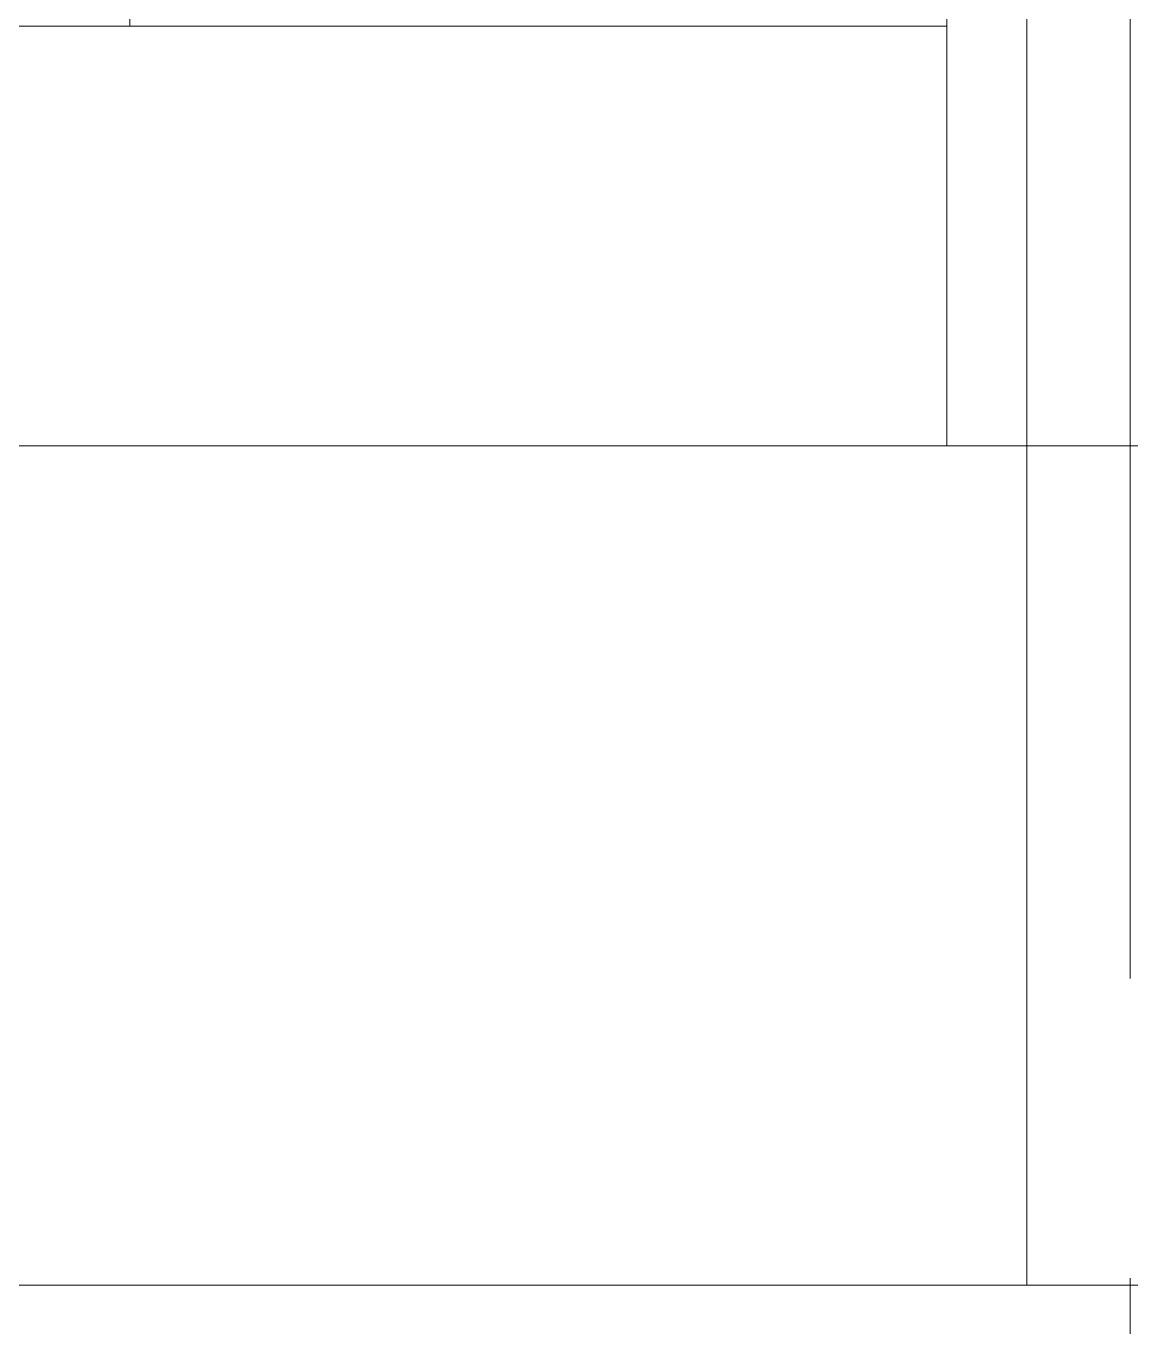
# Model space of a CAD drawing. Header units: millimetres. Extents: x -2100 to 124761, y -10432 to 93550.
# Drawn here: x 31634 to 32951, y -1050 to 500 of the extents above; entities that cross this region are included whole.
import ezdxf

# ---------------------------------------------------------------- set-up
doc = ezdxf.new("R2010")
doc.units = ezdxf.units.MM
doc.linetypes.add('Centre', pattern=[31.75, 6.35, -4.7625, 15.875, -4.7625])
for name, color, linetype, lineweight in [('KINH', 152, 'Continuous', 5), ('NET CAT', 3, 'Continuous', 5), ('NET-THAY', 2, 'Continuous', 9), ('TRUC', 225, 'Continuous', 5)]:
    doc.layers.add(name, color=color, linetype=linetype, lineweight=lineweight)

msp = doc.modelspace()

# ---------------------------------------------------------------- hatches: boundary and pattern name
at = {"layer": 'KINH'}
h = msp.add_hatch(dxfattribs=at)
h.set_pattern_fill('FP_11', color=256, angle=180, style=0, pattern_type=2)
h.set_pattern_definition([(225.204, (37422.6, 14448.4), (-0.002, -2032), [252.7, -2610.8]), (225.204, (37477.4, 14393.3), (-0.002, -2032), [252.7, -2610.8]), (225.204, (37552.7, 14524.3), (-0.002, -2032), [544.27, -2319.24]), (225.204, (38794.5, 13087), (-0.002, -2032), [252.7, -2610.8]), (225.204, (38849.3, 13031.8), (-0.002, -2032), [252.7, -2610.8]), (225.204, (38924.7, 13162.9), (-0.002, -2032), [544.27, -2319.24])])
h.paths.add_polyline_path([(22202.5, 4850), (22202.5, 0), (32826.6, 0), (32826.6, 4850)])

# ---------------------------------------------------------------- linework, layer by layer
at = {"layer": 'NET CAT'}
msp.add_lwpolyline([(44599.9, -1000), (-2000.1, -1000)], dxfattribs=at)
at = {"layer": 'NET-THAY'}
for p, q in [((32731.4, 0), (32731.4, 4850)), ((32826.6, 4850), (32826.6, -1000)), ((32731.4, 500), (31299.7, 500)), ((32826.5, 0), (31311.6, 0)), ((32826.5, -999.2), (32826.5, 0))]:
    msp.add_line(p, q, dxfattribs=at)
msp.add_lwpolyline([(31757.8, 500), (31757.8, 4850)], dxfattribs=at)
at = {"layer": 'TRUC', "linetype": 'Centre', "ltscale": 75}
for p, q in [((32949.9, -3849.3), (32949.9, 93540.4)), ((-2000.1, 0), (44599.9, 0))]:
    msp.add_line(p, q, dxfattribs=at)

doc.saveas('drawing.dxf')
